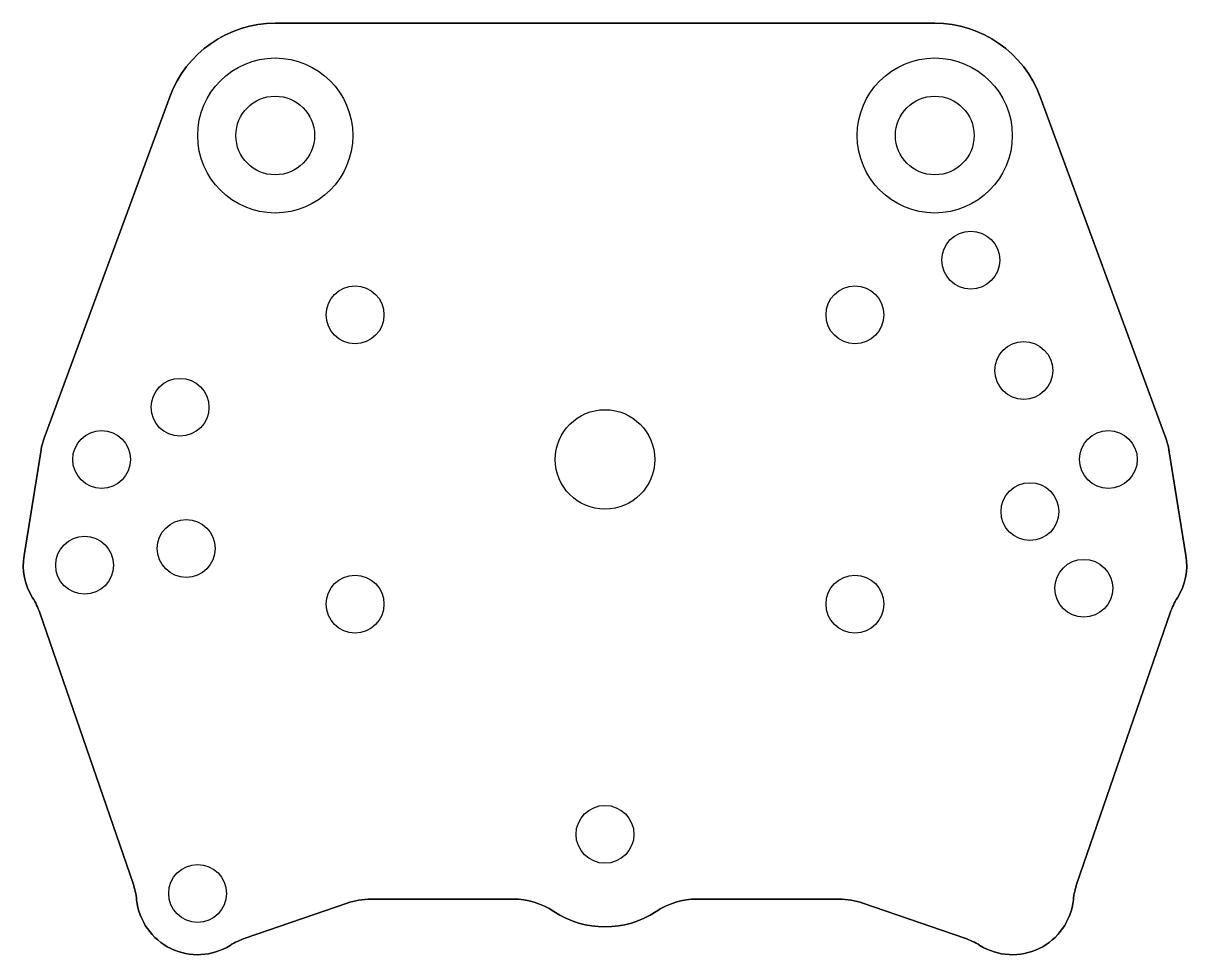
# Model space of a CAD drawing. Header units: millimetres. Extents: x -25.1 to 25.1, y -21.4 to 18.9.
import ezdxf

# ---------------------------------------------------------------- set-up
doc = ezdxf.new("R2010")
doc.units = ezdxf.units.MM
doc.layers.get('0').update_dxf_attribs({"linetype": 'CONTINUOUS'})

msp = doc.modelspace()

# ---------------------------------------------------------------- linework, layer by layer
for points in [[(-15.548, -20.689), (-11.145, -19.173, -0.083094), (-10.111, -19), (-3.972, -19, -0.147745), (-2.215, -19.531, 0.302084), (2.215, -19.531, -0.147745), (3.972, -19), (10.111, -19, -0.083094), (11.145, -19.173), (15.548, -20.689, -0.056919), (16.198, -20.999, 0.554661), (20.239, -19.028, -0.056919), (20.395, -18.325), (24.423, -6.626, -0.056919), (24.734, -5.976, 0.181707), (25.103, -4.148), (24.366, 0.422, 0.048263), (24.237, 0.916), (18.801, 15.676, 0.314261), (14.25, 18.85), (-14.25, 18.85, 0.314261), (-18.801, 15.676), (-24.237, 0.916, 0.048263), (-24.366, 0.422), (-25.103, -4.148, 0.181707), (-24.734, -5.976, -0.056919), (-24.423, -6.626), (-20.395, -18.325, -0.056919), (-20.239, -19.028, 0.554661), (-16.198, -20.999, -0.056919)], [(-11.145, -19.173), (-15.548, -20.689, 0.056919), (-16.198, -20.999, -0.554661), (-20.239, -19.028, 0.056919), (-20.395, -18.325), (-24.423, -6.626, 0.056919), (-24.734, -5.976, -0.181707), (-25.103, -4.148), (-24.366, 0.422, -0.048263), (-24.237, 0.916), (-18.801, 15.676, -0.314261), (-14.25, 18.85), (14.25, 18.85, -0.314261), (18.801, 15.676), (24.237, 0.916, -0.048263), (24.366, 0.422), (25.103, -4.148, -0.181707), (24.734, -5.976, 0.056919), (24.423, -6.626), (20.395, -18.325, 0.056919), (20.239, -19.028, -0.554661), (16.198, -20.999, 0.056919), (15.548, -20.689), (11.145, -19.173, 0.083094), (10.111, -19), (3.972, -19, 0.147745), (2.215, -19.531, -0.302084), (-2.215, -19.531, 0.147745), (-3.972, -19), (-10.111, -19, 0.083094)], [(-15.548, -20.689), (-11.145, -19.173, -0.083094), (-10.111, -19), (-3.972, -19, -0.147745), (-2.215, -19.531, 0.302084), (2.215, -19.531, -0.147745), (3.972, -19), (10.111, -19, -0.083094), (11.145, -19.173), (15.548, -20.689, -0.056919), (16.198, -20.999, 0.554661), (20.239, -19.028, -0.056919), (20.395, -18.325), (24.423, -6.626, -0.056919), (24.734, -5.976, 0.181707), (25.103, -4.148), (24.366, 0.422, 0.048263), (24.237, 0.916), (18.801, 15.676, 0.314261), (14.25, 18.85), (-14.25, 18.85, 0.314261), (-18.801, 15.676), (-24.237, 0.916, 0.048263), (-24.366, 0.422), (-25.103, -4.148, 0.181707), (-24.734, -5.976, -0.056919), (-24.423, -6.626), (-20.395, -18.325, -0.056919), (-20.239, -19.028, 0.554661), (-16.198, -20.999, -0.056919)]]:
    msp.add_lwpolyline(points, format="xyb", close=True)
for centre, radius in [((-14.25, 14), 3.35), ((14.25, 14), 3.35), ((-14.25, 14), 1.7), ((-14.25, 14), 1.7), ((-14.25, 14), 1.7), ((14.25, 14), 1.7), ((14.25, 14), 1.7), ((14.25, 14), 1.7), ((15.806, 8.615), 1.25), ((15.806, 8.615), 1.25), ((15.806, 8.615), 1.25), ((-10.8, 6.25), 1.25), ((-10.8, 6.25), 1.25), ((-10.8, 6.25), 1.25), ((10.8, 6.25), 1.25), ((10.8, 6.25), 1.25), ((10.8, 6.25), 1.25), ((18.096, 3.846), 1.25), ((18.096, 3.846), 1.25), ((18.096, 3.846), 1.25), ((-18.362, 2.255), 1.25), ((-18.362, 2.255), 1.25), ((-18.362, 2.255), 1.25), ((0, 0), 2.15), ((0, 0), 2.15), ((0, 0), 2.15), ((-21.75, 0), 1.25), ((-21.75, 0), 1.25), ((-21.75, 0), 1.25), ((21.75, 0), 1.25), ((21.75, 0), 1.25), ((21.75, 0), 1.25), ((18.362, -2.255), 1.25), ((18.362, -2.255), 1.25), ((18.362, -2.255), 1.25), ((-18.096, -3.846), 1.25), ((-18.096, -3.846), 1.25), ((-18.096, -3.846), 1.25), ((-22.487, -4.57), 1.25), ((-22.487, -4.57), 1.25), ((-22.487, -4.57), 1.25), ((20.69, -5.567), 1.25), ((20.69, -5.567), 1.25), ((20.69, -5.567), 1.25), ((-10.8, -6.25), 1.25), ((-10.8, -6.25), 1.25), ((-10.8, -6.25), 1.25), ((10.8, -6.25), 1.25), ((10.8, -6.25), 1.25), ((10.8, -6.25), 1.25), ((0, -16.2), 1.25), ((0, -16.2), 1.25), ((0, -16.2), 1.25), ((-17.604, -18.753), 1.25), ((-17.604, -18.753), 1.25), ((-17.604, -18.753), 1.25)]:
    msp.add_circle(centre, radius)

doc.saveas('drawing.dxf')
